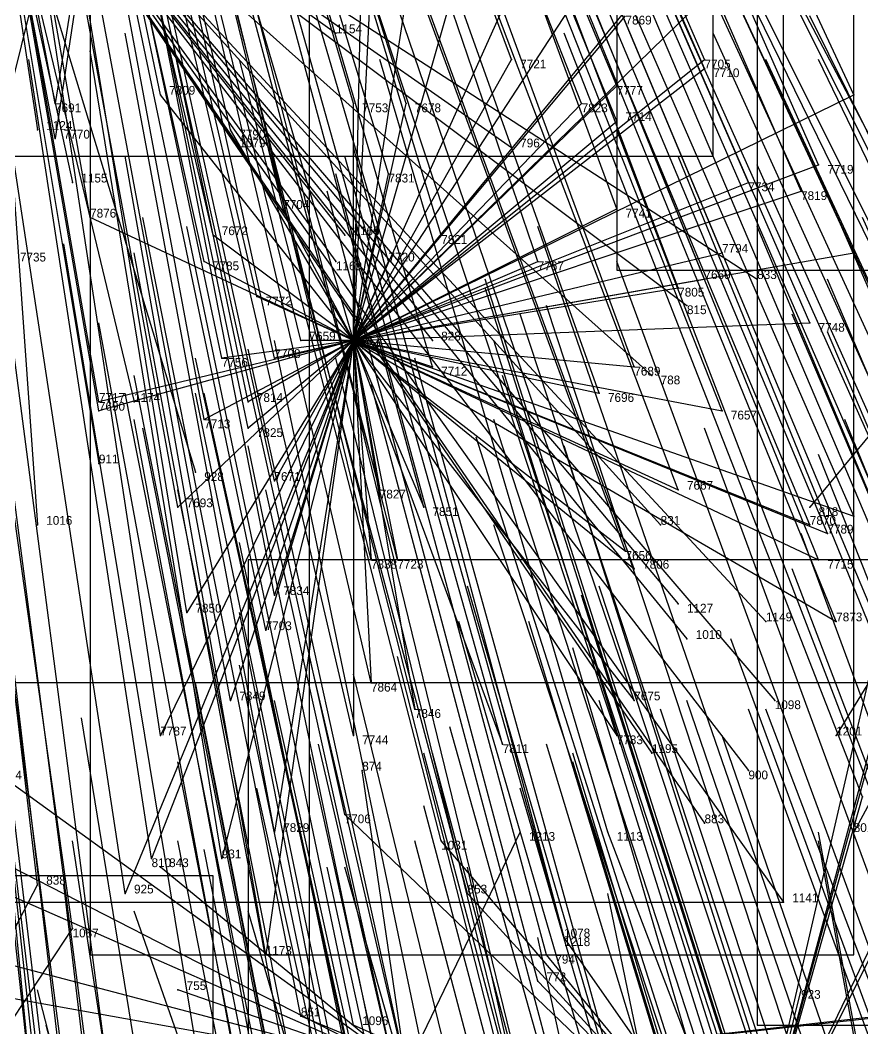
# Model space of a CAD drawing. Extents: x -0.5 to 0.59, y -0.5 to 0.59.
# Drawn here: x 0.044 to 0.14, y -0.3884 to -0.2735 of the extents above; entities that cross this region are included whole.
import ezdxf

# ---------------------------------------------------------------- set-up
doc = ezdxf.new("R2010")
doc.units = 0
for name, color, linetype in [('Clients', 3, 'CONTINUOUS'), ('Facilities', 3, 'CONTINUOUS'), ('Facilities_lines', 3, 'CONTINUOUS'), ('Min_max_boxes', 1, 'CONTINUOUS'), ('Normals', 1, 'CONTINUOUS'), ('Source_points', 5, 'CONTINUOUS'), ('Text', 3, 'CONTINUOUS')]:
    doc.layers.add(name, color=color, linetype=linetype)

msp = doc.modelspace()

# ---------------------------------------------------------------- linework, layer by layer
at = {"layer": 'Clients', "color": 5}
for p in [(0.08, -0.275, -1.25), (0.1, -0.278, -0.74), (0.122, -0.278, -0.759), (0.122, -0.279, -0.762), (0.112, -0.281, -0.756), (0.06, -0.282, -0.72), (0.139, -0.282, -0.786), (0.048, -0.283, -0.718), (0.082, -0.283, -0.738), (0.088, -0.283, -0.742), (0.108, -0.283, -0.758), (0.046, -0.286, -1.25), (0.068, -0.286, -0.736), (0.112, -0.285, -0.765), (0.048, -0.287, -0.727), (0.069, -0.288, -1.25), (0.1, -0.288, -1.25), (0.135, -0.29, -0.801), (0.086, -0.291, -0.759), (0.05, -0.292, -1.25), (0.127, -0.292, -0.797), (0.133, -0.293, -0.805), (0.074, -0.295, -0.759), (0.112, -0.295, -0.789), (0.052, -0.296, -0.75), (0.066, -0.298, -0.763), (0.081, -0.298, -1.25), (0.092, -0.298, -0.78), (0.065, -0.301, -0.771), (0.08, -0.301, -1.25), (0.086, -0.301, -0.782), (0.103, -0.301, -0.796), (0.124, -0.3, -0.811), (0.139, -0.3, -0.827), (0.122, -0.303, -0.816), (0.128, -0.303, -1.25), (0.119, -0.304, -0.817), (0.071, -0.305, -0.784), (0.12, -0.306, -1.25), (0.134, -0.308, -0.84), (0.076, -0.31, -0.797), (0.091, -0.31, -1.25), (0.067, -0.312, -0.799), (0.073, -0.312, -0.8), (0.091, -0.313, -0.815), (0.114, -0.313, -0.833), (0.116, -0.314, -1.25), (0.11, -0.316, -0.837), (0.053, -0.317, -0.803), (0.057, -0.317, -1.25), (0.07, -0.317, -0.811), (0.053, -0.318, -0.805), (0.124, -0.318, -0.854), (0.065, -0.319, -0.815), (0.07, -0.32, -0.82), (0.053, -0.324, -1.25), (0.064, -0.325, -1.25), (0.073, -0.326, -0.834), (0.085, -0.327, -0.845), (0.119, -0.327, -0.87), (0.062, -0.329, -0.836), (0.09, -0.329, -0.854), (0.134, -0.329, -1.25), (0.139, -0.33, -0.895), (0.046, -0.331, -1.25), (0.117, -0.331, -1.25), (0.134, -0.331, -0.891), (0.136, -0.332, -0.896), (0.113, -0.334, -0.881), (0.084, -0.335, -0.864), (0.087, -0.335, -0.865), (0.135, -0.335, -0.904), (0.114, -0.336, -0.886), (0.073, -0.339, -0.866), (0.119, -0.34, -1.25), (0.063, -0.341, -0.866), (0.129, -0.342, -1.25), (0.137, -0.342, -0.92), (0.072, -0.343, -0.875), (0.12, -0.344, -1.25), (0.084, -0.349, -0.898), (0.068, -0.351, -0.894), (0.114, -0.351, -0.922), (0.13, -0.351, -1.25), (0.089, -0.352, -0.908), (0.06, -0.355, -0.9), (0.082, -0.355, -0.912), (0.112, -0.355, -0.931), (0.137, -0.355, -1.25), (0.099, -0.356, -0.925), (0.116, -0.357, -1.25), (0.083, -0.359, -1.25), (0.127, -0.359, -1.25), (0.14, -0.362, -0.969), (0.081, -0.364, -0.932), (0.122, -0.365, -1.25), (0.073, -0.366, -0.932), (0.101, -0.366, -1.25), (0.111, -0.366, -0.958), (0.139, -0.366, -1.25), (0.092, -0.367, -0.947), (0.059, -0.369, -0.935), (0.06, -0.37, -1.25), (0.067, -0.369, -0.937), (0.046, -0.372, -0.937), (0.056, -0.373, -0.943), (0.095, -0.373, -0.962), (0.131, -0.374, -1.25), (0.05, -0.377, -0.951), (0.106, -0.378, -0.981), (0.106, -0.378, -0.981), (0.072, -0.38, -0.966), (0.104, -0.38, -0.986), (0.103, -0.383, -0.991), (0.062, -0.384, -1.25), (0.133, -0.384, -1.016), (0.076, -0.387, -0.985), (0.082, -0.388, -0.991)]:
    msp.add_point(p, dxfattribs=at)
at = {"layer": 'Facilities', "color": 3}
msp.add_point((0.082, -0.31, -0.802), dxfattribs=at)
at = {"layer": 'Facilities_lines', "color": 3}
for p, q in [((0.058, -0.221, -0.571), (0.041, -0.289, -0.729)), ((0.058, -0.221, -0.571), (0.048, -0.283, -0.718)), ((0.058, -0.221, -0.571), (0.048, -0.287, -0.727)), ((0.206, -0.242, -1.25), (0.134, -0.329, -1.25)), ((0.206, -0.242, -1.25), (0.137, -0.355, -1.25)), ((0.206, -0.242, -1.25), (0.139, -0.366, -1.25)), ((0.04, -0.246, -1.25), (0.053, -0.324, -1.25)), ((0.04, -0.246, -1.25), (0.064, -0.325, -1.25)), ((0.04, -0.246, -1.25), (0.046, -0.331, -1.25)), ((0.04, -0.246, -1.25), (0.069, -0.288, -1.25)), ((0.04, -0.246, -1.25), (0.046, -0.286, -1.25)), ((0.04, -0.246, -1.25), (0.08, -0.275, -1.25)), ((0.04, -0.246, -1.25), (0.05, -0.292, -1.25)), ((0.04, -0.246, -1.25), (0.081, -0.298, -1.25)), ((0.04, -0.246, -1.25), (0.08, -0.301, -1.25)), ((0.04, -0.246, -1.25), (0.057, -0.317, -1.25)), ((0.04, -0.246, -1.25), (0.116, -0.314, -1.25)), ((0.04, -0.246, -1.25), (0.1, -0.288, -1.25)), ((0.04, -0.246, -1.25), (0.12, -0.306, -1.25)), ((0.04, -0.246, -1.25), (0.091, -0.31, -1.25)), ((0.04, -0.246, -1.25), (0.117, -0.331, -1.25)), ((0.04, -0.246, -1.25), (0.128, -0.303, -1.25)), ((0.04, -0.246, -1.25), (0.122, -0.365, -1.25)), ((0.04, -0.246, -1.25), (0.127, -0.359, -1.25)), ((0.04, -0.246, -1.25), (0.12, -0.344, -1.25)), ((0.04, -0.246, -1.25), (0.13, -0.351, -1.25)), ((0.04, -0.246, -1.25), (0.119, -0.34, -1.25)), ((0.04, -0.246, -1.25), (0.131, -0.374, -1.25)), ((0.04, -0.246, -1.25), (0.116, -0.357, -1.25)), ((0.04, -0.246, -1.25), (0.129, -0.342, -1.25)), ((0.082, -0.31, -0.802), (0.096, -0.261, -0.694)), ((0.082, -0.31, -0.802), (0.083, -0.264, -0.691)), ((0.082, -0.31, -0.802), (0.11, -0.267, -0.722)), ((0.082, -0.31, -0.802), (0.084, -0.269, -0.705)), ((0.082, -0.31, -0.802), (0.115, -0.27, -0.734)), ((0.082, -0.31, -0.802), (0.1, -0.27, -0.72)), ((0.082, -0.31, -0.802), (0.123, -0.27, -0.741)), ((0.082, -0.31, -0.802), (0.088, -0.271, -0.712)), ((0.082, -0.31, -0.802), (0.113, -0.273, -0.739)), ((0.082, -0.31, -0.802), (0.122, -0.278, -0.759)), ((0.082, -0.31, -0.802), (0.1, -0.278, -0.74)), ((0.082, -0.31, -0.802), (0.122, -0.279, -0.762)), ((0.082, -0.31, -0.802), (0.112, -0.281, -0.756)), ((0.082, -0.31, -0.802), (0.06, -0.282, -0.72)), ((0.082, -0.31, -0.802), (0.139, -0.282, -0.786)), ((0.082, -0.31, -0.802), (0.088, -0.283, -0.742)), ((0.082, -0.31, -0.802), (0.082, -0.283, -0.738)), ((0.082, -0.31, -0.802), (0.108, -0.283, -0.758)), ((0.082, -0.31, -0.802), (0.068, -0.286, -0.736)), ((0.082, -0.31, -0.802), (0.112, -0.285, -0.765)), ((0.082, -0.31, -0.802), (0.135, -0.29, -0.801)), ((0.082, -0.31, -0.802), (0.086, -0.291, -0.759)), ((0.082, -0.31, -0.802), (0.127, -0.292, -0.797)), ((0.082, -0.31, -0.802), (0.133, -0.293, -0.805)), ((0.082, -0.31, -0.802), (0.074, -0.295, -0.759)), ((0.082, -0.31, -0.802), (0.112, -0.295, -0.789)), ((0.082, -0.31, -0.802), (0.052, -0.296, -0.75)), ((0.082, -0.31, -0.802), (0.066, -0.298, -0.763)), ((0.082, -0.31, -0.802), (0.092, -0.298, -0.78)), ((0.082, -0.31, -0.802), (0.065, -0.301, -0.771)), ((0.082, -0.31, -0.802), (0.124, -0.3, -0.811)), ((0.082, -0.31, -0.802), (0.139, -0.3, -0.827)), ((0.082, -0.31, -0.802), (0.086, -0.301, -0.782)), ((0.082, -0.31, -0.802), (0.103, -0.301, -0.796)), ((0.082, -0.31, -0.802), (0.122, -0.303, -0.816)), ((0.082, -0.31, -0.802), (0.119, -0.304, -0.817)), ((0.082, -0.31, -0.802), (0.071, -0.305, -0.784)), ((0.082, -0.31, -0.802), (0.134, -0.308, -0.84)), ((0.082, -0.31, -0.802), (0.053, -0.318, -0.805)), ((0.082, -0.31, -0.802), (0.053, -0.317, -0.803)), ((0.082, -0.31, -0.802), (0.056, -0.373, -0.943)), ((0.082, -0.31, -0.802), (0.059, -0.369, -0.935)), ((0.082, -0.31, -0.802), (0.06, -0.355, -0.9)), ((0.082, -0.31, -0.802), (0.062, -0.329, -0.836)), ((0.082, -0.31, -0.802), (0.063, -0.341, -0.866)), ((0.082, -0.31, -0.802), (0.065, -0.319, -0.815)), ((0.082, -0.31, -0.802), (0.067, -0.369, -0.937)), ((0.082, -0.31, -0.802), (0.067, -0.312, -0.799)), ((0.082, -0.31, -0.802), (0.068, -0.351, -0.894)), ((0.082, -0.31, -0.802), (0.07, -0.317, -0.811)), ((0.082, -0.31, -0.802), (0.07, -0.32, -0.82)), ((0.082, -0.31, -0.802), (0.072, -0.38, -0.966)), ((0.082, -0.31, -0.802), (0.072, -0.343, -0.875)), ((0.082, -0.31, -0.802), (0.073, -0.326, -0.834)), ((0.082, -0.31, -0.802), (0.073, -0.312, -0.8)), ((0.082, -0.31, -0.802), (0.073, -0.366, -0.932)), ((0.082, -0.31, -0.802), (0.073, -0.339, -0.866)), ((0.082, -0.31, -0.802), (0.076, -0.31, -0.797)), ((0.082, -0.31, -0.802), (0.113, -0.334, -0.881)), ((0.082, -0.31, -0.802), (0.124, -0.318, -0.854)), ((0.082, -0.31, -0.802), (0.119, -0.327, -0.87)), ((0.082, -0.31, -0.802), (0.114, -0.351, -0.922)), ((0.082, -0.31, -0.802), (0.114, -0.313, -0.833)), ((0.082, -0.31, -0.802), (0.11, -0.316, -0.837)), ((0.082, -0.31, -0.802), (0.091, -0.313, -0.815)), ((0.082, -0.31, -0.802), (0.135, -0.335, -0.904)), ((0.082, -0.31, -0.802), (0.087, -0.335, -0.865)), ((0.082, -0.31, -0.802), (0.082, -0.355, -0.912)), ((0.082, -0.31, -0.802), (0.112, -0.355, -0.931)), ((0.082, -0.31, -0.802), (0.136, -0.332, -0.896)), ((0.082, -0.31, -0.802), (0.114, -0.336, -0.886)), ((0.082, -0.31, -0.802), (0.099, -0.356, -0.925)), ((0.082, -0.31, -0.802), (0.085, -0.327, -0.845)), ((0.082, -0.31, -0.802), (0.084, -0.335, -0.864)), ((0.082, -0.31, -0.802), (0.139, -0.33, -0.895)), ((0.082, -0.31, -0.802), (0.089, -0.352, -0.908)), ((0.082, -0.31, -0.802), (0.09, -0.329, -0.854)), ((0.082, -0.31, -0.802), (0.084, -0.349, -0.898)), ((0.082, -0.31, -0.802), (0.134, -0.331, -0.891)), ((0.082, -0.31, -0.802), (0.137, -0.342, -0.92)), ((0.127, -0.408, -1.067), (0.147, -0.335, -0.914)), ((0.127, -0.408, -1.067), (0.145, -0.341, -0.927)), ((0.127, -0.408, -1.067), (0.142, -0.343, -0.929)), ((0.088, -0.393, -1.25), (0.002, -0.349, -1.25)), ((0.127, -0.408, -1.067), (0.153, -0.354, -0.965)), ((0.088, -0.393, -1.25), (0.041, -0.359, -1.25)), ((0.088, -0.393, -1.25), (0.083, -0.359, -1.25)), ((0.127, -0.408, -1.067), (0.14, -0.362, -0.969)), ((0.127, -0.408, -1.067), (0.081, -0.364, -0.932)), ((0.088, -0.393, -1.25), (0.101, -0.366, -1.25)), ((0.127, -0.408, -1.067), (0.111, -0.366, -0.958)), ((0.127, -0.408, -1.067), (0.092, -0.367, -0.947)), ((0.088, -0.393, -1.25), (-0.007, -0.368, -1.25)), ((0.088, -0.393, -1.25), (0.031, -0.368, -1.25)), ((0.088, -0.393, -1.25), (0.06, -0.37, -1.25)), ((0.019, -0.424, -1.061), (0.046, -0.372, -0.937)), ((0.127, -0.408, -1.067), (0.145, -0.372, -0.999)), ((0.127, -0.408, -1.067), (0.095, -0.373, -0.962)), ((0.088, -0.393, -1.25), (0.252, -0.375, -1.25)), ((0.088, -0.393, -1.25), (-0.007, -0.376, -1.25)), ((0.019, -0.424, -1.061), (0.05, -0.377, -0.951)), ((0.127, -0.408, -1.067), (0.106, -0.378, -0.981)), ((0.127, -0.408, -1.067), (0.106, -0.378, -0.981)), ((0.088, -0.393, -1.25), (0.213, -0.379, -1.25)), ((0.127, -0.408, -1.067), (0.104, -0.38, -0.986)), ((0.127, -0.408, -1.067), (0.103, -0.383, -0.991)), ((0.088, -0.393, -1.25), (0.062, -0.384, -1.25)), ((0.127, -0.408, -1.067), (0.133, -0.384, -1.016)), ((0.127, -0.408, -1.067), (0.076, -0.387, -0.985)), ((0.127, -0.408, -1.067), (0.082, -0.388, -0.991))]:
    msp.add_line(p, q, dxfattribs=at)
at = {"layer": 'Min_max_boxes', "color": 1}
for p, q in [((0.128, -0.15, -1.25), (0.128, -0.388, -1.25)), ((0.128, -0.15, -1.25), (0.128, -0.388, -1.25)), ((0.131, -0.374, -1.25), (0.131, -0.159, -1.25)), ((0.131, -0.374, -1.25), (0.131, -0.159, -1.25)), ((0.112, -0.162, -0.876), (0.112, -0.302, -0.876)), ((0.112, -0.162, -0.558), (0.112, -0.302, -0.558)), ((0.123, -0.289, -0.729), (0.123, -0.172, -0.729)), ((0.123, -0.289, -0.455), (0.123, -0.172, -0.455)), ((0.077, -0.466, -1.25), (0.077, -0.236, -1.25)), ((0.077, -0.466, -1.25), (0.077, -0.236, -1.25)), ((0.052, -0.261, -0.966), (0.052, -0.38, -0.966)), ((0.052, -0.261, -0.691), (0.052, -0.38, -0.691)), ((0.139, -0.38, -0.966), (0.139, -0.261, -0.966)), ((0.139, -0.38, -0.691), (0.139, -0.261, -0.691)), ((0.015, -0.289, -0.729), (0.123, -0.289, -0.729)), ((0.015, -0.289, -0.455), (0.123, -0.289, -0.455)), ((0.123, -0.289, -0.729), (0.123, -0.289, -0.455)), ((0.112, -0.302, -0.876), (0.254, -0.302, -0.876)), ((0.112, -0.302, -0.558), (0.254, -0.302, -0.558)), ((0.112, -0.302, -0.876), (0.112, -0.302, -0.558)), ((0.181, -0.335, -1.177), (0.07, -0.335, -1.177)), ((0.07, -0.335, -1.177), (0.07, -0.461, -1.177)), ((0.181, -0.335, -0.914), (0.07, -0.335, -0.914)), ((0.07, -0.335, -0.914), (0.07, -0.461, -0.914)), ((0.07, -0.335, -1.177), (0.07, -0.335, -0.914)), ((0.252, -0.349, -1.25), (-0.107, -0.349, -1.25)), ((0.252, -0.349, -1.25), (-0.107, -0.349, -1.25)), ((0.066, -0.371, -1.173), (-0.029, -0.371, -1.173)), ((0.066, -0.371, -0.932), (-0.029, -0.371, -0.932)), ((0.066, -0.466, -1.173), (0.066, -0.371, -1.173)), ((0.066, -0.466, -0.932), (0.066, -0.371, -0.932)), ((0.066, -0.371, -1.173), (0.066, -0.371, -0.932)), ((-0.117, -0.374, -1.25), (0.131, -0.374, -1.25)), ((-0.117, -0.374, -1.25), (0.131, -0.374, -1.25)), ((0.131, -0.374, -1.25), (0.131, -0.374, -1.25)), ((0.052, -0.38, -0.966), (0.139, -0.38, -0.966)), ((0.052, -0.38, -0.691), (0.139, -0.38, -0.691)), ((0.052, -0.38, -0.966), (0.052, -0.38, -0.691)), ((0.139, -0.38, -0.966), (0.139, -0.38, -0.691)), ((0.128, -0.388, -1.25), (0.322, -0.388, -1.25)), ((0.128, -0.388, -1.25), (0.322, -0.388, -1.25)), ((0.128, -0.388, -1.25), (0.128, -0.388, -1.25))]:
    msp.add_line(p, q, dxfattribs=at)
at = {"layer": 'Normals', "color": 1}
for p, q in [((0.06, -0.282, -0.72), (0.041, -0.191, -0.757)), ((0.1, -0.278, -0.74), (0.068, -0.191, -0.777)), ((0.048, -0.283, -0.718), (0.031, -0.192, -0.755)), ((0.122, -0.278, -0.759), (0.085, -0.193, -0.796)), ((0.122, -0.279, -0.762), (0.085, -0.194, -0.799)), ((0.082, -0.283, -0.738), (0.056, -0.195, -0.776)), ((0.088, -0.283, -0.742), (0.06, -0.195, -0.78)), ((0.112, -0.281, -0.756), (0.076, -0.195, -0.793)), ((0.048, -0.287, -0.727), (0.031, -0.196, -0.765)), ((0.068, -0.286, -0.736), (0.047, -0.197, -0.774)), ((0.108, -0.283, -0.758), (0.074, -0.197, -0.795)), ((0.139, -0.282, -0.786), (0.1, -0.198, -0.823)), ((0.112, -0.285, -0.765), (0.077, -0.199, -0.802)), ((0.086, -0.291, -0.759), (0.059, -0.203, -0.797)), ((0.052, -0.296, -0.75), (0.036, -0.205, -0.788)), ((0.074, -0.295, -0.759), (0.052, -0.205, -0.798)), ((0.135, -0.29, -0.801), (0.098, -0.206, -0.838)), ((0.127, -0.292, -0.797), (0.09, -0.207, -0.833)), ((0.066, -0.298, -0.763), (0.045, -0.208, -0.801)), ((0.092, -0.298, -0.78), (0.065, -0.209, -0.817)), ((0.112, -0.295, -0.789), (0.08, -0.208, -0.826)), ((0.133, -0.293, -0.805), (0.096, -0.208, -0.842)), ((0.065, -0.301, -0.771), (0.045, -0.211, -0.809)), ((0.086, -0.301, -0.782), (0.06, -0.212, -0.819)), ((0.103, -0.301, -0.796), (0.073, -0.213, -0.832)), ((0.124, -0.3, -0.811), (0.088, -0.214, -0.848)), ((0.071, -0.305, -0.784), (0.05, -0.215, -0.822)), ((0.139, -0.3, -0.827), (0.1, -0.216, -0.864)), ((0.119, -0.304, -0.817), (0.086, -0.217, -0.853)), ((0.122, -0.303, -0.816), (0.087, -0.217, -0.853)), ((0.076, -0.31, -0.797), (0.054, -0.22, -0.835)), ((0.073, -0.312, -0.8), (0.053, -0.221, -0.838)), ((0.082, -0.31, -0.802), (0.056, -0.221, -0.839)), ((0.067, -0.312, -0.799), (0.048, -0.222, -0.836)), ((0.091, -0.313, -0.815), (0.065, -0.224, -0.853)), ((0.134, -0.308, -0.84), (0.097, -0.223, -0.878)), ((0.053, -0.317, -0.803), (0.037, -0.225, -0.84)), ((0.053, -0.318, -0.805), (0.037, -0.226, -0.842)), ((0.07, -0.317, -0.811), (0.051, -0.226, -0.848)), ((0.114, -0.313, -0.833), (0.082, -0.226, -0.871)), ((0.065, -0.319, -0.815), (0.048, -0.228, -0.852)), ((0.07, -0.32, -0.82), (0.051, -0.229, -0.856)), ((0.11, -0.316, -0.837), (0.079, -0.229, -0.874)), ((0.124, -0.318, -0.854), (0.09, -0.232, -0.891)), ((0.146, -0.315, -0.867), (0.107, -0.231, -0.905)), ((0.154, -0.315, -0.877), (0.113, -0.233, -0.915)), ((0.073, -0.326, -0.834), (0.053, -0.235, -0.871)), ((0.062, -0.329, -0.836), (0.045, -0.237, -0.873)), ((0.085, -0.327, -0.845), (0.061, -0.237, -0.881)), ((0.09, -0.329, -0.854), (0.066, -0.24, -0.891)), ((0.119, -0.327, -0.87), (0.086, -0.24, -0.907)), ((0.155, -0.328, -0.906), (0.114, -0.244, -0.943)), ((0.084, -0.335, -0.864), (0.062, -0.245, -0.9)), ((0.087, -0.335, -0.865), (0.064, -0.245, -0.902)), ((0.134, -0.331, -0.891), (0.098, -0.245, -0.929)), ((0.139, -0.33, -0.895), (0.102, -0.245, -0.933)), ((0.157, -0.329, -0.911), (0.115, -0.245, -0.947)), ((0.073, -0.339, -0.866), (0.055, -0.247, -0.903)), ((0.113, -0.334, -0.881), (0.081, -0.247, -0.918)), ((0.136, -0.332, -0.896), (0.1, -0.246, -0.934)), ((0.063, -0.341, -0.866), (0.048, -0.249, -0.903)), ((0.114, -0.336, -0.886), (0.082, -0.249, -0.924)), ((0.135, -0.335, -0.904), (0.1, -0.249, -0.941)), ((0.147, -0.335, -0.914), (0.109, -0.25, -0.951)), ((0.072, -0.343, -0.875), (0.053, -0.252, -0.913)), ((0.137, -0.342, -0.92), (0.102, -0.256, -0.957)), ((0.145, -0.341, -0.927), (0.109, -0.256, -0.964)), ((0.142, -0.343, -0.929), (0.106, -0.257, -0.965)), ((0.084, -0.349, -0.898), (0.063, -0.259, -0.935)), ((0.068, -0.351, -0.894), (0.051, -0.26, -0.931)), ((0.157, -0.345, -0.947), (0.118, -0.26, -0.984)), ((0.089, -0.352, -0.908), (0.066, -0.262, -0.945)), ((0.06, -0.355, -0.9), (0.046, -0.263, -0.938)), ((0.114, -0.351, -0.922), (0.084, -0.263, -0.958)), ((0.082, -0.355, -0.912), (0.061, -0.265, -0.949)), ((0.099, -0.356, -0.925), (0.074, -0.267, -0.962)), ((0.112, -0.355, -0.931), (0.083, -0.267, -0.968)), ((0.174, -0.35, -0.977), (0.131, -0.268, -1.015)), ((0.153, -0.354, -0.965), (0.116, -0.269, -1.002)), ((0.175, -0.356, -0.992), (0.134, -0.273, -1.03)), ((0.081, -0.364, -0.932), (0.061, -0.274, -0.97)), ((0.073, -0.366, -0.932), (0.056, -0.275, -0.97)), ((0.08, -0.275, -1.25), (0.08, -0.275, -1.15)), ((0.14, -0.362, -0.969), (0.106, -0.275, -1.007)), ((0.161, -0.359, -0.984), (0.123, -0.275, -1.022)), ((0.059, -0.369, -0.935), (0.045, -0.278, -0.972)), ((0.067, -0.369, -0.937), (0.052, -0.277, -0.974)), ((0.092, -0.367, -0.947), (0.069, -0.278, -0.984)), ((0.111, -0.366, -0.958), (0.085, -0.278, -0.995)), ((0.168, -0.362, -0.998), (0.129, -0.278, -1.036)), ((0.175, -0.361, -1.004), (0.135, -0.278, -1.042)), ((0.046, -0.372, -0.937), (0.035, -0.28, -0.975)), ((0.056, -0.373, -0.943), (0.042, -0.281, -0.981)), ((0.095, -0.373, -0.962), (0.071, -0.283, -0.999)), ((0.05, -0.377, -0.951), (0.037, -0.285, -0.989)), ((0.046, -0.286, -1.25), (0.046, -0.286, -1.15)), ((0.145, -0.372, -0.999), (0.112, -0.286, -1.037)), ((0.069, -0.288, -1.25), (0.069, -0.288, -1.15)), ((0.106, -0.378, -0.981), (0.082, -0.288, -1.018)), ((0.1, -0.288, -1.25), (0.1, -0.288, -1.15)), ((0.072, -0.38, -0.966), (0.056, -0.289, -1.004)), ((0.106, -0.378, -0.981), (0.081, -0.289, -1.019)), ((0.154, -0.375, -1.013), (0.119, -0.289, -1.051)), ((0.166, -0.375, -1.025), (0.128, -0.29, -1.062)), ((0.104, -0.38, -0.986), (0.08, -0.291, -1.023)), ((0.172, -0.376, -1.034), (0.135, -0.291, -1.072)), ((0.05, -0.292, -1.25), (0.05, -0.292, -1.15)), ((0.103, -0.383, -0.991), (0.079, -0.293, -1.028)), ((0.076, -0.387, -0.985), (0.058, -0.296, -1.022)), ((0.178, -0.381, -1.052), (0.14, -0.296, -1.088)), ((0.082, -0.388, -0.991), (0.063, -0.297, -1.029)), ((0.133, -0.384, -1.016), (0.103, -0.297, -1.054)), ((0.164, -0.383, -1.041), (0.128, -0.297, -1.078)), ((0.081, -0.298, -1.25), (0.081, -0.298, -1.15)), ((0.064, -0.39, -0.989), (0.049, -0.299, -1.026)), ((0.074, -0.391, -0.995), (0.057, -0.3, -1.033)), ((0.08, -0.301, -1.25), (0.08, -0.301, -1.15)), ((0.144, -0.388, -1.035), (0.112, -0.301, -1.072)), ((0.125, -0.391, -1.027), (0.097, -0.303, -1.065)), ((0.128, -0.303, -1.25), (0.128, -0.303, -1.15)), ((0.172, -0.388, -1.061), (0.136, -0.303, -1.099)), ((0.125, -0.392, -1.028), (0.097, -0.304, -1.066)), ((0.133, -0.394, -1.041), (0.104, -0.306, -1.077)), ((0.12, -0.306, -1.25), (0.12, -0.306, -1.15)), ((0.13, -0.395, -1.04), (0.101, -0.307, -1.077)), ((0.168, -0.392, -1.067), (0.132, -0.307, -1.104)), ((0.055, -0.401, -1.011), (0.043, -0.309, -1.048)), ((0.07, -0.4, -1.014), (0.053, -0.308, -1.051)), ((0.172, -0.394, -1.075), (0.136, -0.309, -1.113)), ((0.053, -0.402, -1.014), (0.041, -0.31, -1.052)), ((0.092, -0.401, -1.029), (0.073, -0.31, -1.066)), ((0.091, -0.31, -1.25), (0.091, -0.31, -1.15)), ((0.126, -0.399, -1.046), (0.098, -0.31, -1.083)), ((0.09, -0.402, -1.03), (0.07, -0.311, -1.067)), ((0.084, -0.403, -1.029), (0.064, -0.312, -1.066)), ((0.102, -0.402, -1.037), (0.08, -0.312, -1.075)), ((0.114, -0.402, -1.044), (0.089, -0.312, -1.081)), ((0.075, -0.405, -1.03), (0.057, -0.314, -1.067)), ((0.128, -0.403, -1.056), (0.099, -0.314, -1.094)), ((0.116, -0.314, -1.25), (0.116, -0.314, -1.15)), ((0.074, -0.407, -1.035), (0.056, -0.316, -1.072)), ((0.083, -0.407, -1.038), (0.064, -0.316, -1.074)), ((0.085, -0.407, -1.039), (0.065, -0.316, -1.076)), ((0.104, -0.406, -1.048), (0.082, -0.316, -1.085)), ((0.108, -0.405, -1.047), (0.084, -0.315, -1.085)), ((0.057, -0.317, -1.25), (0.057, -0.317, -1.15)), ((0.074, -0.41, -1.041), (0.057, -0.319, -1.078)), ((0.127, -0.408, -1.067), (0.098, -0.319, -1.105)), ((0.173, -0.405, -1.101), (0.138, -0.319, -1.138)), ((0.047, -0.412, -1.036), (0.038, -0.32, -1.074)), ((0.076, -0.411, -1.046), (0.058, -0.32, -1.082)), ((0.154, -0.407, -1.088), (0.122, -0.32, -1.125)), ((0.124, -0.409, -1.068), (0.096, -0.321, -1.106)), ((0.048, -0.414, -1.043), (0.038, -0.322, -1.08)), ((0.089, -0.413, -1.056), (0.07, -0.322, -1.094)), ((0.134, -0.41, -1.079), (0.106, -0.322, -1.117)), ((0.053, -0.324, -1.25), (0.053, -0.324, -1.15)), ((0.169, -0.409, -1.107), (0.135, -0.323, -1.144)), ((0.064, -0.325, -1.25), (0.064, -0.325, -1.15)), ((0.08, -0.418, -1.065), (0.062, -0.327, -1.102)), ((0.092, -0.417, -1.069), (0.072, -0.327, -1.106)), ((0.05, -0.42, -1.057), (0.039, -0.328, -1.094)), ((0.052, -0.421, -1.06), (0.041, -0.328, -1.097)), ((0.134, -0.329, -1.25), (0.134, -0.329, -1.15)), ((0.046, -0.331, -1.25), (0.046, -0.331, -1.15)), ((0.127, -0.419, -1.095), (0.098, -0.331, -1.133)), ((0.117, -0.331, -1.25), (0.117, -0.331, -1.15)), ((0.165, -0.419, -1.125), (0.133, -0.332, -1.163)), ((0.088, -0.424, -1.083), (0.069, -0.333, -1.12)), ((0.165, -0.423, -1.136), (0.132, -0.336, -1.173)), ((0.054, -0.431, -1.086), (0.042, -0.339, -1.123)), ((0.121, -0.427, -1.11), (0.095, -0.338, -1.147)), ((0.136, -0.427, -1.121), (0.108, -0.339, -1.159)), ((0.139, -0.426, -1.119), (0.11, -0.338, -1.157)), ((0.119, -0.34, -1.25), (0.119, -0.34, -1.15)), ((0.051, -0.433, -1.091), (0.04, -0.341, -1.127)), ((0.087, -0.432, -1.101), (0.069, -0.341, -1.139)), ((0.12, -0.431, -1.119), (0.094, -0.342, -1.157)), ((0.129, -0.431, -1.124), (0.102, -0.342, -1.161)), ((0.129, -0.342, -1.25), (0.129, -0.342, -1.15)), ((0.12, -0.344, -1.25), (0.12, -0.344, -1.15)), ((0.157, -0.431, -1.146), (0.125, -0.344, -1.184)), ((0.133, -0.434, -1.134), (0.107, -0.345, -1.172)), ((0.088, -0.438, -1.116), (0.069, -0.347, -1.154)), ((0.098, -0.436, -1.118), (0.077, -0.346, -1.155)), ((0.11, -0.436, -1.125), (0.087, -0.346, -1.162)), ((0.104, -0.438, -1.125), (0.082, -0.348, -1.162)), ((0.082, -0.44, -1.119), (0.064, -0.349, -1.156)), ((0.093, -0.441, -1.128), (0.073, -0.351, -1.165)), ((0.138, -0.44, -1.154), (0.11, -0.351, -1.19)), ((0.15, -0.439, -1.161), (0.12, -0.351, -1.197)), ((0.13, -0.351, -1.25), (0.13, -0.351, -1.15)), ((0.146, -0.44, -1.159), (0.117, -0.352, -1.196)), ((0.159, -0.439, -1.167), (0.127, -0.352, -1.204)), ((0.162, -0.439, -1.17), (0.129, -0.352, -1.207)), ((0.066, -0.445, -1.124), (0.051, -0.353, -1.161)), ((0.118, -0.443, -1.147), (0.093, -0.354, -1.184)), ((0.154, -0.442, -1.171), (0.124, -0.355, -1.208)), ((0.137, -0.355, -1.25), (0.137, -0.355, -1.15)), ((0.099, -0.446, -1.142), (0.078, -0.356, -1.18)), ((0.131, -0.445, -1.159), (0.104, -0.356, -1.196)), ((0.097, -0.448, -1.146), (0.077, -0.357, -1.183)), ((0.114, -0.447, -1.153), (0.09, -0.357, -1.19)), ((0.115, -0.447, -1.153), (0.091, -0.357, -1.189)), ((0.134, -0.446, -1.164), (0.107, -0.357, -1.201)), ((0.116, -0.357, -1.25), (0.116, -0.357, -1.15)), ((0.08, -0.45, -1.141), (0.062, -0.358, -1.179)), ((0.134, -0.447, -1.166), (0.107, -0.358, -1.203)), ((0.083, -0.359, -1.25), (0.083, -0.359, -1.15)), ((0.127, -0.359, -1.25), (0.127, -0.359, -1.15)), ((0.091, -0.451, -1.151), (0.071, -0.361, -1.188)), ((0.127, -0.45, -1.169), (0.101, -0.361, -1.206)), ((0.114, -0.453, -1.169), (0.09, -0.363, -1.205)), ((0.122, -0.365, -1.25), (0.122, -0.365, -1.15)), ((0.101, -0.366, -1.25), (0.101, -0.366, -1.15)), ((0.153, -0.464, -1.222), (0.135, -0.366, -1.221)), ((0.139, -0.366, -1.25), (0.139, -0.366, -1.15)), ((0.064, -0.459, -1.158), (0.05, -0.367, -1.195)), ((0.08, -0.458, -1.163), (0.062, -0.367, -1.2)), ((0.114, -0.462, -1.188), (0.089, -0.367, -1.211)), ((0.153, -0.466, -1.226), (0.135, -0.367, -1.223)), ((0.083, -0.459, -1.167), (0.065, -0.368, -1.204)), ((0.06, -0.37, -1.25), (0.06, -0.37, -1.15)), ((0.099, -0.461, -1.177), (0.079, -0.37, -1.214)), ((0.108, -0.465, -1.193), (0.081, -0.37, -1.207)), ((0.117, -0.468, -1.205), (0.095, -0.37, -1.213)), ((0.06, -0.464, -1.169), (0.049, -0.372, -1.206)), ((0.131, -0.47, -1.221), (0.111, -0.373, -1.218)), ((0.053, -0.466, -1.173), (0.043, -0.374, -1.211)), ((0.131, -0.374, -1.25), (0.131, -0.374, -1.15)), ((0.09, -0.469, -1.194), (0.057, -0.375, -1.202)), ((0.098, -0.471, -1.202), (0.07, -0.375, -1.21)), ((0.124, -0.474, -1.226), (0.103, -0.378, -1.208)), ((0.071, -0.48, -1.214), (0.046, -0.384, -1.201)), ((0.062, -0.384, -1.25), (0.062, -0.384, -1.15)), ((0.072, -0.483, -1.222), (0.047, -0.388, -1.203))]:
    msp.add_line(p, q, dxfattribs=at)
at = {"layer": 'Source_points', "color": 5}
for p in [(0.08, -0.275, -1.25), (0.1, -0.278, -0.74), (0.122, -0.278, -0.759), (0.122, -0.279, -0.762), (0.112, -0.281, -0.756), (0.06, -0.282, -0.72), (0.139, -0.282, -0.786), (0.048, -0.283, -0.718), (0.082, -0.283, -0.738), (0.088, -0.283, -0.742), (0.108, -0.283, -0.758), (0.046, -0.286, -1.25), (0.068, -0.286, -0.736), (0.112, -0.285, -0.765), (0.048, -0.287, -0.727), (0.069, -0.288, -1.25), (0.1, -0.288, -1.25), (0.135, -0.29, -0.801), (0.086, -0.291, -0.759), (0.05, -0.292, -1.25), (0.127, -0.292, -0.797), (0.133, -0.293, -0.805), (0.074, -0.295, -0.759), (0.112, -0.295, -0.789), (0.052, -0.296, -0.75), (0.066, -0.298, -0.763), (0.081, -0.298, -1.25), (0.092, -0.298, -0.78), (0.065, -0.301, -0.771), (0.08, -0.301, -1.25), (0.086, -0.301, -0.782), (0.103, -0.301, -0.796), (0.124, -0.3, -0.811), (0.139, -0.3, -0.827), (0.122, -0.303, -0.816), (0.128, -0.303, -1.25), (0.119, -0.304, -0.817), (0.071, -0.305, -0.784), (0.12, -0.306, -1.25), (0.134, -0.308, -0.84), (0.076, -0.31, -0.797), (0.082, -0.31, -0.802), (0.091, -0.31, -1.25), (0.067, -0.312, -0.799), (0.073, -0.312, -0.8), (0.091, -0.313, -0.815), (0.114, -0.313, -0.833), (0.116, -0.314, -1.25), (0.11, -0.316, -0.837), (0.053, -0.317, -0.803), (0.057, -0.317, -1.25), (0.07, -0.317, -0.811), (0.053, -0.318, -0.805), (0.124, -0.318, -0.854), (0.065, -0.319, -0.815), (0.07, -0.32, -0.82), (0.053, -0.324, -1.25), (0.064, -0.325, -1.25), (0.073, -0.326, -0.834), (0.085, -0.327, -0.845), (0.119, -0.327, -0.87), (0.062, -0.329, -0.836), (0.09, -0.329, -0.854), (0.134, -0.329, -1.25), (0.139, -0.33, -0.895), (0.046, -0.331, -1.25), (0.117, -0.331, -1.25), (0.134, -0.331, -0.891), (0.136, -0.332, -0.896), (0.113, -0.334, -0.881), (0.084, -0.335, -0.864), (0.087, -0.335, -0.865), (0.135, -0.335, -0.904), (0.114, -0.336, -0.886), (0.073, -0.339, -0.866), (0.119, -0.34, -1.25), (0.063, -0.341, -0.866), (0.129, -0.342, -1.25), (0.137, -0.342, -0.92), (0.072, -0.343, -0.875), (0.12, -0.344, -1.25), (0.084, -0.349, -0.898), (0.068, -0.351, -0.894), (0.114, -0.351, -0.922), (0.13, -0.351, -1.25), (0.089, -0.352, -0.908), (0.06, -0.355, -0.9), (0.082, -0.355, -0.912), (0.112, -0.355, -0.931), (0.137, -0.355, -1.25), (0.099, -0.356, -0.925), (0.116, -0.357, -1.25), (0.083, -0.359, -1.25), (0.127, -0.359, -1.25), (0.14, -0.362, -0.969), (0.081, -0.364, -0.932), (0.122, -0.365, -1.25), (0.073, -0.366, -0.932), (0.101, -0.366, -1.25), (0.111, -0.366, -0.958), (0.139, -0.366, -1.25), (0.092, -0.367, -0.947), (0.059, -0.369, -0.935), (0.06, -0.37, -1.25), (0.067, -0.369, -0.937), (0.046, -0.372, -0.937), (0.056, -0.373, -0.943), (0.095, -0.373, -0.962), (0.131, -0.374, -1.25), (0.05, -0.377, -0.951), (0.106, -0.378, -0.981), (0.106, -0.378, -0.981), (0.072, -0.38, -0.966), (0.104, -0.38, -0.986), (0.103, -0.383, -0.991), (0.062, -0.384, -1.25), (0.133, -0.384, -1.016), (0.076, -0.387, -0.985), (0.082, -0.388, -0.991)]:
    msp.add_point(p, dxfattribs=at)

# ---------------------------------------------------------------- texts
at = {"layer": 'Text', "color": 3}
for s, p in [('7869', (0.113, -0.274, -0.739)), ('1154', (0.08, -0.275, -1.25)), ('7721', (0.101, -0.279, -0.74)), ('7705', (0.122, -0.279, -0.759)), ('7710', (0.123, -0.28, -0.762)), ('7809', (0.061, -0.282, -0.72)), ('7777', (0.112, -0.282, -0.756)), ('7691', (0.048, -0.284, -0.718)), ('7753', (0.083, -0.284, -0.738)), ('7678', (0.089, -0.284, -0.742)), ('7823', (0.108, -0.284, -0.758)), ('1124', (0.047, -0.286, -1.25)), ('7714', (0.113, -0.285, -0.765)), ('7770', (0.049, -0.287, -0.727)), ('7790', (0.069, -0.287, -0.736)), ('1079', (0.069, -0.288, -1.25)), ('796', (0.101, -0.288, -1.25)), ('7719', (0.136, -0.291, -0.801)), ('1155', (0.051, -0.292, -1.25)), ('7831', (0.086, -0.292, -0.759)), ('7734', (0.127, -0.293, -0.797)), ('7819', (0.133, -0.294, -0.805)), ('7704', (0.074, -0.295, -0.759)), ('7876', (0.052, -0.296, -0.75)), ('7741', (0.113, -0.296, -0.789)), ('7672', (0.067, -0.298, -0.763)), ('1166', (0.082, -0.298, -1.25)), ('7821', (0.092, -0.299, -0.78)), ('7794', (0.124, -0.3, -0.811)), ('7735', (0.044, -0.301, -0.759)), ('7785', (0.066, -0.302, -0.771)), ('1169', (0.08, -0.302, -1.25)), ('7720', (0.086, -0.301, -0.782)), ('7767', (0.103, -0.302, -0.796)), ('7660', (0.122, -0.303, -0.816)), ('833', (0.128, -0.303, -1.25)), ('7805', (0.119, -0.305, -0.817)), ('7772', (0.072, -0.306, -0.784)), ('815', (0.12, -0.307, -1.25)), ('7659', (0.077, -0.31, -0.797)), ('828', (0.092, -0.31, -1.25)), ('7748', (0.135, -0.309, -0.84)), ('7774', (0.082, -0.311, -0.802)), ('7708', (0.073, -0.312, -0.8)), ('7756', (0.067, -0.313, -0.799)), ('7712', (0.092, -0.314, -0.815)), ('7689', (0.114, -0.314, -0.833)), ('788', (0.117, -0.315, -1.25)), ('7717', (0.053, -0.317, -0.803)), ('1174', (0.057, -0.317, -1.25)), ('7814', (0.071, -0.317, -0.811)), ('7696', (0.111, -0.317, -0.837)), ('7690', (0.053, -0.318, -0.805)), ('7657', (0.125, -0.319, -0.854)), ('7713', (0.065, -0.32, -0.815)), ('7825', (0.071, -0.321, -0.82)), ('911', (0.053, -0.324, -1.25)), ('928', (0.065, -0.326, -1.25)), ('7671', (0.073, -0.326, -0.834)), ('7667', (0.12, -0.327, -0.87)), ('7827', (0.085, -0.328, -0.845)), ('7693', (0.063, -0.329, -0.836)), ('7851', (0.091, -0.33, -0.854)), ('818', (0.135, -0.33, -1.25)), ('1016', (0.047, -0.331, -1.25)), ('831', (0.117, -0.331, -1.25)), ('7870', (0.134, -0.331, -0.891)), ('7789', (0.136, -0.332, -0.896)), ('7656', (0.113, -0.335, -0.881)), ('7838', (0.084, -0.336, -0.864)), ('7723', (0.087, -0.336, -0.865)), ('7806', (0.115, -0.336, -0.886)), ('7715', (0.136, -0.336, -0.904)), ('7834', (0.074, -0.339, -0.866)), ('7850', (0.064, -0.341, -0.866)), ('1127', (0.12, -0.341, -1.25)), ('1149', (0.129, -0.342, -1.25)), ('7873', (0.137, -0.342, -0.92)), ('7703', (0.072, -0.343, -0.875)), ('1010', (0.121, -0.344, -1.25)), ('7864', (0.084, -0.35, -0.898)), ('7849', (0.069, -0.351, -0.894)), ('7675', (0.114, -0.351, -0.922)), ('1098', (0.13, -0.352, -1.25)), ('7846', (0.089, -0.353, -0.908)), ('7787', (0.06, -0.355, -0.9)), ('7744', (0.083, -0.356, -0.912)), ('7783', (0.112, -0.356, -0.931)), ('1201', (0.137, -0.355, -1.25)), ('7811', (0.099, -0.357, -0.925)), ('1195', (0.116, -0.357, -1.25)), ('874', (0.083, -0.359, -1.25)), ('914', (0.042, -0.36, -1.25)), ('900', (0.127, -0.36, -1.25)), ('7706', (0.081, -0.365, -0.932)), ('883', (0.122, -0.365, -1.25)), ('7829', (0.074, -0.366, -0.932)), ('801', (0.139, -0.366, -1.25)), ('1213', (0.102, -0.367, -1.25)), ('1113', (0.112, -0.367, -0.958)), ('1031', (0.092, -0.368, -0.947)), ('931', (0.067, -0.369, -0.937)), ('810', (0.059, -0.37, -0.935)), ('843', (0.061, -0.37, -1.25)), ('838', (0.047, -0.372, -0.937)), ('925', (0.057, -0.373, -0.943)), ('853', (0.095, -0.373, -0.962)), ('1141', (0.132, -0.374, -1.25)), ('1087', (0.05, -0.378, -0.951)), ('1078', (0.106, -0.378, -0.981)), ('1218', (0.106, -0.379, -0.981)), ('1173', (0.072, -0.38, -0.966)), ('794', (0.105, -0.381, -0.986)), ('772', (0.104, -0.383, -0.991)), ('755', (0.063, -0.384, -1.25)), ('923', (0.133, -0.385, -1.016)), ('851', (0.076, -0.387, -0.985)), ('1096', (0.083, -0.388, -0.991))]:
    msp.add_text(s, height=0.001, dxfattribs=at).set_placement(p)

doc.saveas('drawing.dxf')
